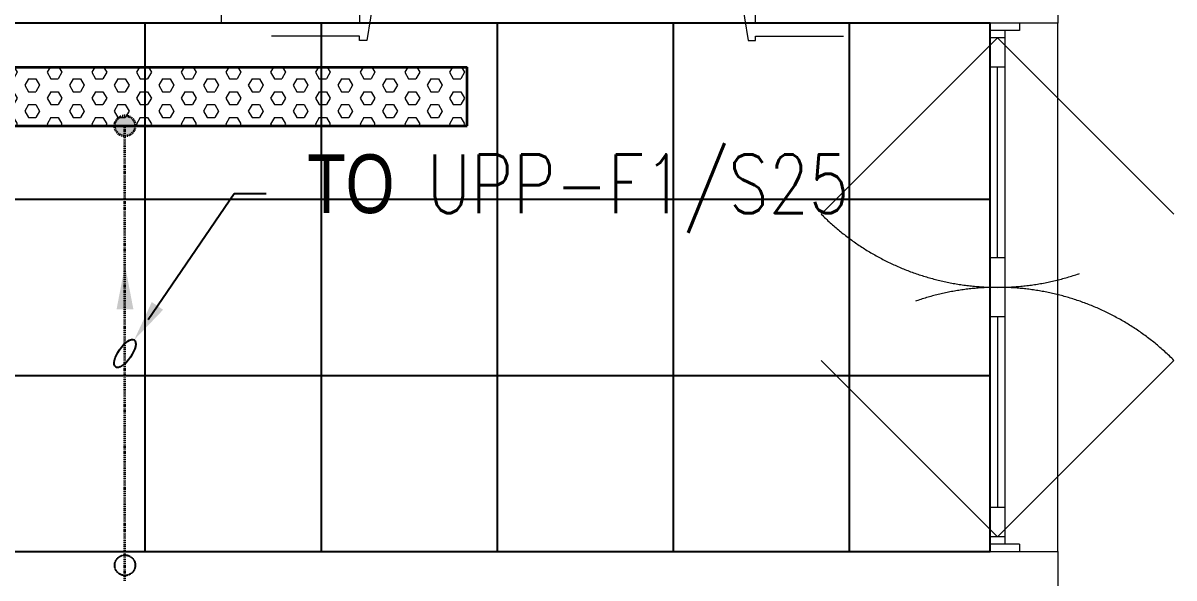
# Model space of a CAD drawing. Extents: x -178977 to 231842, y -29287 to 19916.
# Drawn here: x 45680 to 49602, y -2800 to -910 of the extents above; entities that cross this region are included whole.
import ezdxf
from ezdxf import colors
from ezdxf.entities.mleader import LeaderData, LeaderLine
from ezdxf.math import Vec2, Vec3

# ---------------------------------------------------------------- set-up
doc = ezdxf.new("R2010")
doc.units = 0
doc.header["$LTSCALE"] = 0.25
for name, pattern in [('01-First Floor-FUR$0$DASHED', [19.05, 12.7, -6.35]), ('01-First Floor-FUR$0$HIDDEN', [9.525, 6.35, -3.175]), ('DASHDOT', [25.4, 12.7, -6.35, 0, -6.35]), ('HIDDEN', [9.525, 6.35, -3.175])]:
    doc.linetypes.add(name, pattern=pattern)
for name, color, linetype, lineweight in [('01-First Floor-FUR$0$Aluminum', 251, 'Continuous', 5), ('01-First Floor-FUR$0$Cabin', 7, 'Continuous', 5), ('01-First Floor-FUR$0$Proj', 251, 'Continuous', 5), ('01-First Floor-FUR$0$Structure', 251, 'Continuous', 5), ('01-First Floor-FUR$0$Walls', 251, 'Continuous', 5), ('E-LITE-CIRC', 6, 'Continuous', 25), ('E-LITE-CLNG-CNDT', 6, 'DASHDOT', 35), ('E-POWR-CLNG-CNDT', 6, 'DASHDOT', 35), ('E-POWR-FLOR-CNDT', 6, 'HIDDEN', 25), ('E-POWR-FLOR-CNDT @ 100', 6, 'HIDDEN', 25), ('T-CABL-TRAY', 60, 'Continuous', 35)]:
    doc.layers.add(name, color=color, linetype=linetype, lineweight=lineweight)
doc.layers.add('01-First Floor-FUR$0$FALSE CEILING', color=251, linetype='Continuous')
doc.styles.add('DC_SIMPLEX', font='SIMPLEX.shx', dxfattribs={"width": 0.7})

# ---------------------------------------------------------------- blocks, each defined once
blk = doc.blocks.new('01-First Floor-FUR')
at = {"layer": '01-First Floor-FUR$0$Aluminum'}
for p, q in [((48976, -2710), (48976, -910)), ((49076, -935), (48976, -935)), ((49026, -935), (49026, -2685)), ((49076, -910), (49076, -935)), ((49026, -960), (48976, -960)), ((49026, -1060), (48976, -1060)), ((49001, -1710), (49001, -1060)), ((49026, -1710), (48976, -1710)), ((49026, -1810), (48976, -1810)), ((49026, -1910), (48976, -1910)), ((49001, -1910), (49001, -2560)), ((49026, -2560), (48976, -2560)), ((49026, -2660), (48976, -2660)), ((49076, -2685), (48976, -2685)), ((49076, -2685), (49076, -2710))]:
    blk.add_line(p, q, dxfattribs=at)
at = {"layer": '01-First Floor-FUR$0$Aluminum', "linetype": '01-First Floor-FUR$0$DASHED', "ltscale": 300}
for p, q in [((49001, -960), (48400, -1561)), ((49001, -960), (49602, -1561)), ((49001, -2660), (48400, -2059)), ((49001, -2660), (49602, -2059))]:
    blk.add_line(p, q, dxfattribs=at)
for centre, start, end in [((49001, -960), 225, 315), ((49001, -2660), 45, 135)]:
    blk.add_arc(centre, 850, start, end, dxfattribs=at)
at = {"layer": '01-First Floor-FUR$0$Cabin'}
for points in [[(46826, -685), (46826, -685), (46826, -660), (46901, -660), (46851, -970), (46826, -970), (46826, -955), (46526, -955)], [(48171, -660), (48101, -660), (48151, -970), (48176, -970), (48176, -955), (48476, -955)]]:
    blk.add_lwpolyline(points, dxfattribs=at)
at = {"layer": '01-First Floor-FUR$0$FALSE CEILING', "linetype": 'Continuous'}
for p, q in [((46096.4, -2710), (46096.4, -910)), ((46696.4, -2710), (46696.4, -910)), ((47296.4, -2710), (47296.4, -910)), ((47896.4, -2710), (47896.4, -910)), ((48496.4, -2710), (48496.4, -910)), ((8296.4, -1510), (48976, -1510)), ((8296.4, -2110), (48976, -2110))]:
    blk.add_line(p, q, dxfattribs=at)
at = {"layer": '01-First Floor-FUR$0$FALSE CEILING'}
blk.add_lwpolyline([(48976, -910), (8296.4, -910), (8296.4, -2710), (48976, -2710), (48976, -910)], dxfattribs=at)
at = {"layer": '01-First Floor-FUR$0$Proj', "linetype": '01-First Floor-FUR$0$HIDDEN'}
blk.add_line((49206, -2710), (49206, -910), dxfattribs=at)
at = {"layer": '01-First Floor-FUR$0$Structure'}
for points in [[(48981, 1640), (48981, 2315), (46581, 2315), (46581, -685), (46826, -685), (46826, -910), (46356, -910), (46356, 2540), (49206, 2540), (49206, -910), (48176, -910)], [(48176, -910), (48176, -685), (48981, -685), (48981, 1340)]]:
    blk.add_lwpolyline(points, dxfattribs=at)
at = {"layer": '01-First Floor-FUR$0$Walls'}
for p, q in [((44676, -2710), (49206, -2710)), ((49206, -2710), (49206, -4053.1, 0))]:
    blk.add_line(p, q, dxfattribs=at)
blk = doc.blocks.new('ARR0W')
at = {"color": 45}
blk.add_ellipse((0, 0), major_axis=(0.4, 0), ratio=0.4, dxfattribs=at)
at = {"color": 45, "ltscale": 0.5}
blk.add_solid([(-1.4, 0.167), (-0.4, 0), (-1.4, -0.167)], dxfattribs=at)
blk = doc.blocks.new('*U107')
blk.add_hatch(color=256).paths.add_polyline_path([(0.287, 0), (0, 1.5), (-0.287, 0)])
blk = doc.blocks.new('*U209')
at = {"lineweight": 0}
h = blk.add_hatch(dxfattribs=at)
h.set_pattern_fill('HEX', color=253, scale=8, angle=270, style=0)
h.set_pattern_definition([(270, (3e-10, -15446.62), (43.99409, 8e-13), [25.4, -50.8]), (30, (3e-10, -15446.62), (-21.99705, 38.1), [25.4, -50.8]), (330, (3e-10, -15472.02), (21.99705, 38.1), [25.4, -50.8])])
h.paths.add_polyline_path([(-200, -1816.7), (0, -1816.7), (0, 0), (-200, 0)])
at = {"color": 0}
for p, q in [((0, 0), (-200, 0)), ((0, 0), (0, -1816.7)), ((-200, 0), (-200, -1816.7)), ((0, -1816.7), (-200, -1816.7))]:
    blk.add_line(p, q, dxfattribs=at)

msp = doc.modelspace()

# ---------------------------------------------------------------- hatches: boundary and pattern name
at = {"layer": 'E-POWR-CLNG-CNDT'}
h = msp.add_hatch(color=256, dxfattribs=at)
h.dxf.hatch_style = 1
h.paths.add_polyline_path([(46027.1, -1225, 1), (46027.1, -1295, 1)])

# ---------------------------------------------------------------- linework, layer by layer
msp.add_lwpolyline([(46027.1, -2810), (46027.1, -1260)], dxfattribs=at)
msp.add_circle((46027.1, -1260), 35, dxfattribs=at)
at = {"layer": 'E-POWR-FLOR-CNDT'}
msp.add_circle((46027.1, -2756.5), 35, dxfattribs=at)

# ---------------------------------------------------------------- block references
at = {"layer": 'E-LITE-CLNG-CNDT'}
msp.add_blockref('01-First Floor-FUR', (0, 0), dxfattribs=at)
at = {"layer": 'E-POWR-FLOR-CNDT @ 100', "xscale": 100, "yscale": 100, "zscale": 100}
msp.add_blockref('*U107', (46027.1, -1885), dxfattribs=at)
at = {"layer": 'T-CABL-TRAY', "linetype": 'Continuous', "xscale": -1, "rotation": 90}
msp.add_blockref('*U209', (45376, -1260), dxfattribs=at)

# ---------------------------------------------------------------- leaders
at = {"layer": 'E-LITE-CIRC'}
ml = msp.add_multileader_mtext('Standard', dxfattribs=at)
ml.set_content('{\\Fdc_el_romans|c0;\\W0.8;TO\\Fromans|c0; \\Fsimplex|c0;UPP-F1/S25}', color=256, style='DC_SIMPLEX')
ml.set_leader_properties()
ml.set_arrow_properties(name='ARR0W')
ml.build(insert=Vec2(0, 0))
ml.multileader.update_dxf_attribs({"dogleg_length": 200, "arrow_head_size": 140, "scale": 100})
ctx = ml.context
ctx.base_point, ctx.scale, ctx.char_height, ctx.arrow_head_size, ctx.landing_gap_size, ctx.plane_origin, ctx.plane_x_axis, ctx.plane_y_axis = Vec3(46508.3, -1490.6, 0), 100, 200, 140, 140, Vec3(62370.3, -8923.8, 0), Vec3(1, 0.000001, 0), Vec3(-0.000001, 1, 0)
notes = []
notes.append((ctx, [(0, (1, 1, 0), (46399.5, -1490.6, 0), (1, 0.000001, 0), 108.8, [(0, [(46027.1, -2035, 0)], 0, [])])]))
ctx.mtext.insert, ctx.mtext.text_direction, ctx.mtext.rotation, ctx.mtext.flow_direction = Vec3(46648.3, -1357.2, 0), Vec3(1, 0.000001, 0), 0.000001, 5
for ctx, leaders in notes:
    for number, flags, end, landing, length, lines in leaders:
        leader = LeaderData()
        leader.index, (leader.has_last_leader_line, leader.has_dogleg_vector, leader.attachment_direction) = number, flags
        leader.last_leader_point, leader.dogleg_vector, leader.dogleg_length = Vec3(end), Vec3(landing), length
        for number, points, colour, breaks in lines:
            line = LeaderLine()
            line.index, line.vertices, line.color, line.breaks = number, Vec3.list(points), colors.encode_raw_color(colour), breaks
            leader.lines.append(line)
        ctx.leaders.append(leader)

doc.saveas('drawing.dxf')
